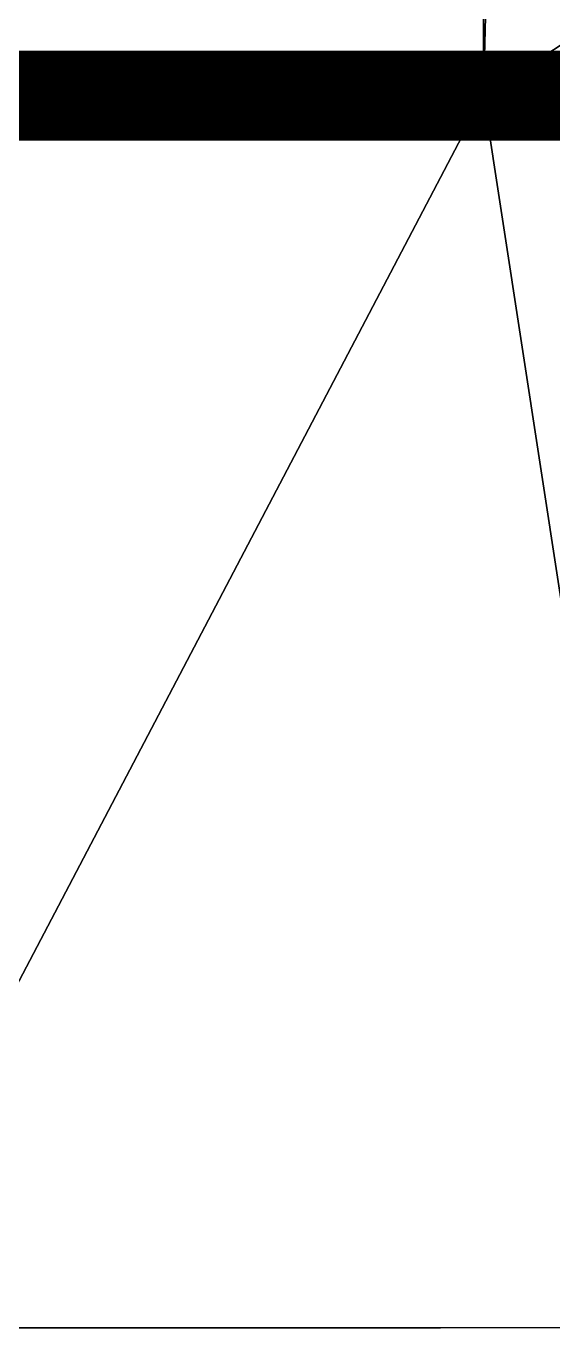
# Model space of a CAD drawing. Extents: x -8.7 to 13.2, y -5.7 to 3.8.
# Drawn here: x 5.549 to 5.976, y -5.648 to -4.591 of the extents above; entities that cross this region are included whole.
import ezdxf

# ---------------------------------------------------------------- set-up
doc = ezdxf.new("R2010")
doc.units = 0
doc.layers.get('0').update_dxf_attribs({"linetype": 'CONTINUOUS'})
doc.layers.add('SECTIONCUTEDGES', color=7, linetype='CONTINUOUS')

msp = doc.modelspace()

# ---------------------------------------------------------------- linework, layer by layer
for p, q in [((5.9201, -4.6478), (5.9201, -1.6478)), ((5.2853, -5.6478), (5.8853, -5.6478)), ((5.2853, -5.6478), (5.8853, -5.6478)), ((5.2853, -5.6478), (5.8853, -5.6478)), ((5.3453, -5.6478), (5.8253, -5.6478)), ((6.0737, -5.6478), (5.3951, -5.6478)), ((5.5095, -5.6478), (5.5507, -5.6478)), ((5.5595, -5.6478), (5.5102, -5.6478)), ((5.5127, -5.6478), (5.5608, -5.6478)), ((5.5669, -5.6478), (5.5153, -5.6478)), ((5.5759, -5.6478), (5.5219, -5.6478)), ((5.5419, -5.6478), (5.5874, -5.6478)), ((5.5507, -5.6478), (5.5873, -5.6478)), ((5.6089, -5.6478), (5.5595, -5.6478)), ((5.5608, -5.6478), (5.6089, -5.6478)), ((5.6199, -5.6478), (5.5669, -5.6478)), ((5.6307, -5.6478), (5.5759, -5.6478)), ((5.5873, -5.6478), (5.6199, -5.6478)), ((5.5874, -5.6478), (5.6307, -5.6478)), ((5.6485, -5.6478), (5.8213, -5.6478)), ((5.7011, -5.6478), (5.6568, -5.6478)), ((5.7011, -5.6478), (5.6568, -5.6478)), ((5.6588, -5.6478), (5.659, -5.6478)), ((5.659, -5.6478), (5.6588, -5.6478)), ((5.659, -5.6478), (5.6595, -5.6478)), ((5.6595, -5.6478), (5.659, -5.6478)), ((5.6595, -5.6478), (5.6603, -5.6478)), ((5.6603, -5.6478), (5.6595, -5.6478)), ((5.6603, -5.6478), (5.6615, -5.6478)), ((5.6615, -5.6478), (5.6603, -5.6478)), ((5.6615, -5.6478), (5.6629, -5.6478)), ((5.6629, -5.6478), (5.6615, -5.6478)), ((5.6629, -5.6478), (5.6647, -5.6478)), ((5.6647, -5.6478), (5.6629, -5.6478)), ((5.6647, -5.6478), (5.6667, -5.6478)), ((5.6667, -5.6478), (5.6647, -5.6478)), ((5.6667, -5.6478), (5.6691, -5.6478)), ((5.6691, -5.6478), (5.6667, -5.6478)), ((5.7207, -5.6478), (5.6677, -5.6478)), ((5.7207, -5.6478), (5.6677, -5.6478)), ((5.6687, -5.6478), (5.6686, -5.6478)), ((5.6686, -5.6478), (5.6687, -5.6478)), ((5.6691, -5.6478), (5.6687, -5.6478)), ((5.6687, -5.6478), (5.6691, -5.6478)), ((5.6691, -5.6478), (5.6717, -5.6478)), ((5.6717, -5.6478), (5.6691, -5.6478)), ((5.6698, -5.6478), (5.6691, -5.6478)), ((5.6691, -5.6478), (5.6698, -5.6478)), ((5.6708, -5.6478), (5.6698, -5.6478)), ((5.6698, -5.6478), (5.6708, -5.6478)), ((5.6721, -5.6478), (5.6708, -5.6478)), ((5.6708, -5.6478), (5.6721, -5.6478)), ((5.6717, -5.6478), (5.6746, -5.6478)), ((5.6746, -5.6478), (5.6717, -5.6478)), ((5.6736, -5.6478), (5.6721, -5.6478)), ((5.6721, -5.6478), (5.6736, -5.6478)), ((5.6754, -5.6478), (5.6736, -5.6478)), ((5.6736, -5.6478), (5.6754, -5.6478)), ((5.6746, -5.6478), (5.6778, -5.6478)), ((5.6778, -5.6478), (5.6746, -5.6478)), ((5.6774, -5.6478), (5.6754, -5.6478)), ((5.6754, -5.6478), (5.6774, -5.6478)), ((5.6797, -5.6478), (5.6774, -5.6478)), ((5.6774, -5.6478), (5.6797, -5.6478)), ((5.6778, -5.6478), (5.6812, -5.6478)), ((5.6812, -5.6478), (5.6778, -5.6478)), ((5.6796, -5.6478), (5.6797, -5.6478)), ((5.6797, -5.6478), (5.6796, -5.6478)), ((5.6797, -5.6478), (5.68, -5.6478)), ((5.68, -5.6478), (5.6797, -5.6478)), ((5.6822, -5.6478), (5.6797, -5.6478)), ((5.6797, -5.6478), (5.6822, -5.6478)), ((5.68, -5.6478), (5.6806, -5.6478)), ((5.6806, -5.6478), (5.68, -5.6478)), ((5.6806, -5.6478), (5.6815, -5.6478)), ((5.6815, -5.6478), (5.6806, -5.6478)), ((5.6812, -5.6478), (5.6849, -5.6478)), ((5.6849, -5.6478), (5.6812, -5.6478)), ((5.6815, -5.6478), (5.6825, -5.6478)), ((5.6825, -5.6478), (5.6815, -5.6478)), ((5.6849, -5.6478), (5.6822, -5.6478)), ((5.6822, -5.6478), (5.6849, -5.6478)), ((5.6825, -5.6478), (5.6838, -5.6478)), ((5.6838, -5.6478), (5.6825, -5.6478)), ((5.6838, -5.6478), (5.6853, -5.6478)), ((5.6853, -5.6478), (5.6838, -5.6478)), ((5.6849, -5.6478), (5.6887, -5.6478)), ((5.6887, -5.6478), (5.6849, -5.6478)), ((5.6879, -5.6478), (5.6849, -5.6478)), ((5.6849, -5.6478), (5.6879, -5.6478)), ((5.6853, -5.6478), (5.687, -5.6478)), ((5.687, -5.6478), (5.6853, -5.6478)), ((5.687, -5.6478), (5.689, -5.6478)), ((5.689, -5.6478), (5.687, -5.6478)), ((5.691, -5.6478), (5.6879, -5.6478)), ((5.6879, -5.6478), (5.691, -5.6478)), ((5.6887, -5.6478), (5.6928, -5.6478)), ((5.6928, -5.6478), (5.6887, -5.6478)), ((5.689, -5.6478), (5.6911, -5.6478)), ((5.6911, -5.6478), (5.689, -5.6478)), ((5.6944, -5.6478), (5.691, -5.6478)), ((5.691, -5.6478), (5.6944, -5.6478)), ((5.6911, -5.6478), (5.6934, -5.6478)), ((5.6934, -5.6478), (5.6911, -5.6478)), ((5.6928, -5.6478), (5.6971, -5.6478)), ((5.6971, -5.6478), (5.6928, -5.6478)), ((5.6934, -5.6478), (5.6959, -5.6478)), ((5.6959, -5.6478), (5.6934, -5.6478)), ((5.6979, -5.6478), (5.6944, -5.6478)), ((5.6944, -5.6478), (5.6979, -5.6478)), ((5.6959, -5.6478), (5.6985, -5.6478)), ((5.6985, -5.6478), (5.6959, -5.6478)), ((5.6971, -5.6478), (5.7015, -5.6478)), ((5.7015, -5.6478), (5.6971, -5.6478)), ((5.7016, -5.6478), (5.6979, -5.6478)), ((5.6979, -5.6478), (5.7016, -5.6478)), ((5.6985, -5.6478), (5.7014, -5.6478)), ((5.7014, -5.6478), (5.6985, -5.6478)), ((5.7014, -5.6478), (5.7043, -5.6478)), ((5.7043, -5.6478), (5.7014, -5.6478)), ((5.7015, -5.6478), (5.706, -5.6478)), ((5.706, -5.6478), (5.7015, -5.6478)), ((5.7054, -5.6478), (5.7016, -5.6478)), ((5.7016, -5.6478), (5.7054, -5.6478)), ((5.7043, -5.6478), (5.7074, -5.6478)), ((5.7074, -5.6478), (5.7043, -5.6478)), ((5.7093, -5.6478), (5.7054, -5.6478)), ((5.7054, -5.6478), (5.7093, -5.6478)), ((5.706, -5.6478), (5.7107, -5.6478)), ((5.7107, -5.6478), (5.706, -5.6478)), ((5.7074, -5.6478), (5.7106, -5.6478)), ((5.7106, -5.6478), (5.7074, -5.6478)), ((5.7134, -5.6478), (5.7093, -5.6478)), ((5.7093, -5.6478), (5.7134, -5.6478)), ((5.7106, -5.6478), (5.714, -5.6478)), ((5.714, -5.6478), (5.7106, -5.6478)), ((5.7107, -5.6478), (5.7155, -5.6478)), ((5.7155, -5.6478), (5.7107, -5.6478)), ((5.7175, -5.6478), (5.7134, -5.6478)), ((5.7134, -5.6478), (5.7175, -5.6478)), ((5.714, -5.6478), (5.7174, -5.6478)), ((5.7174, -5.6478), (5.714, -5.6478)), ((5.7155, -5.6478), (5.7204, -5.6478)), ((5.7204, -5.6478), (5.7155, -5.6478)), ((5.7174, -5.6478), (5.7209, -5.6478)), ((5.7209, -5.6478), (5.7174, -5.6478)), ((5.7217, -5.6478), (5.7175, -5.6478)), ((5.7175, -5.6478), (5.7217, -5.6478)), ((5.7204, -5.6478), (5.7253, -5.6478)), ((5.7253, -5.6478), (5.7204, -5.6478)), ((5.7209, -5.6478), (5.7244, -5.6478)), ((5.7244, -5.6478), (5.7209, -5.6478)), ((5.726, -5.6478), (5.7217, -5.6478)), ((5.7217, -5.6478), (5.726, -5.6478)), ((5.7244, -5.6478), (5.728, -5.6478)), ((5.728, -5.6478), (5.7244, -5.6478)), ((5.7253, -5.6478), (5.7303, -5.6478)), ((5.7303, -5.6478), (5.7253, -5.6478)), ((5.7303, -5.6478), (5.726, -5.6478)), ((5.726, -5.6478), (5.7303, -5.6478)), ((5.728, -5.6478), (5.7316, -5.6478)), ((5.7316, -5.6478), (5.728, -5.6478)), ((5.7303, -5.6478), (5.7353, -5.6478)), ((5.7353, -5.6478), (5.7303, -5.6478)), ((5.7346, -5.6478), (5.7303, -5.6478)), ((5.7303, -5.6478), (5.7346, -5.6478)), ((5.7316, -5.6478), (5.7353, -5.6478)), ((5.7353, -5.6478), (5.7316, -5.6478)), ((5.7346, -5.6478), (5.7389, -5.6478)), ((5.7389, -5.6478), (5.7346, -5.6478)), ((5.7353, -5.6478), (5.7389, -5.6478)), ((5.7389, -5.6478), (5.7353, -5.6478)), ((5.7353, -5.6478), (5.7403, -5.6478)), ((5.7403, -5.6478), (5.7353, -5.6478)), ((5.7389, -5.6478), (5.7425, -5.6478)), ((5.7425, -5.6478), (5.7389, -5.6478)), ((5.7389, -5.6478), (5.7432, -5.6478)), ((5.7432, -5.6478), (5.7389, -5.6478)), ((5.7403, -5.6478), (5.7452, -5.6478)), ((5.7452, -5.6478), (5.7403, -5.6478)), ((5.7425, -5.6478), (5.7461, -5.6478)), ((5.7461, -5.6478), (5.7425, -5.6478)), ((5.7432, -5.6478), (5.7475, -5.6478)), ((5.7475, -5.6478), (5.7432, -5.6478)), ((5.7452, -5.6478), (5.7502, -5.6478)), ((5.7502, -5.6478), (5.7452, -5.6478)), ((5.7461, -5.6478), (5.7497, -5.6478)), ((5.7497, -5.6478), (5.7461, -5.6478)), ((5.7475, -5.6478), (5.7517, -5.6478)), ((5.7517, -5.6478), (5.7475, -5.6478)), ((5.7497, -5.6478), (5.7532, -5.6478)), ((5.7532, -5.6478), (5.7497, -5.6478)), ((5.8029, -5.6478), (5.7498, -5.6478)), ((5.8029, -5.6478), (5.7498, -5.6478)), ((5.7502, -5.6478), (5.7551, -5.6478)), ((5.7551, -5.6478), (5.7502, -5.6478)), ((5.7517, -5.6478), (5.7558, -5.6478)), ((5.7558, -5.6478), (5.7517, -5.6478)), ((5.7532, -5.6478), (5.7566, -5.6478)), ((5.7566, -5.6478), (5.7532, -5.6478)), ((5.7551, -5.6478), (5.7598, -5.6478)), ((5.7598, -5.6478), (5.7551, -5.6478)), ((5.7558, -5.6478), (5.7599, -5.6478)), ((5.7599, -5.6478), (5.7558, -5.6478)), ((5.7566, -5.6478), (5.7599, -5.6478)), ((5.7599, -5.6478), (5.7566, -5.6478)), ((5.7598, -5.6478), (5.7645, -5.6478)), ((5.7645, -5.6478), (5.7598, -5.6478)), ((5.7599, -5.6478), (5.7631, -5.6478)), ((5.7631, -5.6478), (5.7599, -5.6478)), ((5.7599, -5.6478), (5.7638, -5.6478)), ((5.7638, -5.6478), (5.7599, -5.6478)), ((5.7631, -5.6478), (5.7662, -5.6478)), ((5.7662, -5.6478), (5.7631, -5.6478)), ((5.7638, -5.6478), (5.7676, -5.6478)), ((5.7676, -5.6478), (5.7638, -5.6478)), ((5.7645, -5.6478), (5.7691, -5.6478)), ((5.7691, -5.6478), (5.7645, -5.6478)), ((5.7662, -5.6478), (5.7692, -5.6478)), ((5.7692, -5.6478), (5.7662, -5.6478)), ((5.7676, -5.6478), (5.7713, -5.6478)), ((5.7713, -5.6478), (5.7676, -5.6478)), ((5.7691, -5.6478), (5.7735, -5.6478)), ((5.7735, -5.6478), (5.7691, -5.6478)), ((5.7692, -5.6478), (5.772, -5.6478)), ((5.772, -5.6478), (5.7692, -5.6478)), ((5.8137, -5.6478), (5.7695, -5.6478)), ((5.8137, -5.6478), (5.7695, -5.6478)), ((5.7713, -5.6478), (5.7748, -5.6478)), ((5.7748, -5.6478), (5.7713, -5.6478)), ((5.772, -5.6478), (5.7747, -5.6478)), ((5.7747, -5.6478), (5.772, -5.6478)), ((5.7735, -5.6478), (5.7777, -5.6478)), ((5.7777, -5.6478), (5.7735, -5.6478)), ((5.7747, -5.6478), (5.7772, -5.6478)), ((5.7772, -5.6478), (5.7747, -5.6478)), ((5.7748, -5.6478), (5.7781, -5.6478)), ((5.7781, -5.6478), (5.7748, -5.6478)), ((5.7772, -5.6478), (5.7795, -5.6478)), ((5.7795, -5.6478), (5.7772, -5.6478)), ((5.7777, -5.6478), (5.7818, -5.6478)), ((5.7818, -5.6478), (5.7777, -5.6478)), ((5.7781, -5.6478), (5.7813, -5.6478)), ((5.7813, -5.6478), (5.7781, -5.6478)), ((5.7795, -5.6478), (5.7816, -5.6478)), ((5.7816, -5.6478), (5.7795, -5.6478)), ((5.7813, -5.6478), (5.7842, -5.6478)), ((5.7842, -5.6478), (5.7813, -5.6478)), ((5.7816, -5.6478), (5.7835, -5.6478)), ((5.7835, -5.6478), (5.7816, -5.6478)), ((5.7818, -5.6478), (5.7857, -5.6478)), ((5.7857, -5.6478), (5.7818, -5.6478)), ((5.7835, -5.6478), (5.7852, -5.6478)), ((5.7852, -5.6478), (5.7835, -5.6478)), ((5.7842, -5.6478), (5.787, -5.6478)), ((5.787, -5.6478), (5.7842, -5.6478)), ((5.7852, -5.6478), (5.7867, -5.6478)), ((5.7867, -5.6478), (5.7852, -5.6478)), ((5.7857, -5.6478), (5.7893, -5.6478)), ((5.7893, -5.6478), (5.7857, -5.6478)), ((5.7867, -5.6478), (5.788, -5.6478)), ((5.788, -5.6478), (5.7867, -5.6478)), ((5.787, -5.6478), (5.7895, -5.6478)), ((5.7895, -5.6478), (5.787, -5.6478)), ((5.788, -5.6478), (5.7891, -5.6478)), ((5.7891, -5.6478), (5.788, -5.6478)), ((5.7891, -5.6478), (5.7899, -5.6478)), ((5.7899, -5.6478), (5.7891, -5.6478)), ((5.7893, -5.6478), (5.7927, -5.6478)), ((5.7927, -5.6478), (5.7893, -5.6478)), ((5.7895, -5.6478), (5.7918, -5.6478)), ((5.7918, -5.6478), (5.7895, -5.6478)), ((5.7899, -5.6478), (5.7905, -5.6478)), ((5.7905, -5.6478), (5.7899, -5.6478)), ((5.7905, -5.6478), (5.7909, -5.6478)), ((5.7909, -5.6478), (5.7905, -5.6478)), ((5.7909, -5.6478), (5.791, -5.6478)), ((5.791, -5.6478), (5.7909, -5.6478)), ((5.7918, -5.6478), (5.7938, -5.6478)), ((5.7938, -5.6478), (5.7918, -5.6478)), ((5.7927, -5.6478), (5.7959, -5.6478)), ((5.7959, -5.6478), (5.7927, -5.6478)), ((5.7938, -5.6478), (5.7956, -5.6478)), ((5.7956, -5.6478), (5.7938, -5.6478)), ((5.7956, -5.6478), (5.7971, -5.6478)), ((5.7971, -5.6478), (5.7956, -5.6478)), ((5.7959, -5.6478), (5.7988, -5.6478)), ((5.7988, -5.6478), (5.7959, -5.6478)), ((5.7971, -5.6478), (5.7984, -5.6478)), ((5.7984, -5.6478), (5.7971, -5.6478)), ((5.7984, -5.6478), (5.7994, -5.6478)), ((5.7994, -5.6478), (5.7984, -5.6478)), ((5.7988, -5.6478), (5.8015, -5.6478)), ((5.8015, -5.6478), (5.7988, -5.6478)), ((5.7994, -5.6478), (5.8001, -5.6478)), ((5.8001, -5.6478), (5.7994, -5.6478)), ((5.8001, -5.6478), (5.8005, -5.6478)), ((5.8005, -5.6478), (5.8001, -5.6478)), ((5.8005, -5.6478), (5.8006, -5.6478)), ((5.8006, -5.6478), (5.8005, -5.6478)), ((5.8015, -5.6478), (5.8038, -5.6478)), ((5.8038, -5.6478), (5.8015, -5.6478)), ((5.8038, -5.6478), (5.8059, -5.6478)), ((5.8059, -5.6478), (5.8038, -5.6478)), ((5.8059, -5.6478), (5.8076, -5.6478)), ((5.8076, -5.6478), (5.8059, -5.6478)), ((5.8076, -5.6478), (5.8091, -5.6478)), ((5.8091, -5.6478), (5.8076, -5.6478)), ((5.8091, -5.6478), (5.8102, -5.6478)), ((5.8102, -5.6478), (5.8091, -5.6478)), ((5.8102, -5.6478), (5.811, -5.6478)), ((5.811, -5.6478), (5.8102, -5.6478)), ((5.811, -5.6478), (5.8115, -5.6478)), ((5.8115, -5.6478), (5.811, -5.6478)), ((5.8115, -5.6478), (5.8117, -5.6478)), ((5.8117, -5.6478), (5.8115, -5.6478))]:
    msp.add_line(p, q)
at = {"layer": 'SECTIONCUTEDGES'}
for points in [[(5.9201, -4.6478, 0.0731, 0.0731, 0), (5.3951, -4.6478, 0.0731, 0.0731, 0)], [(5.9201, -4.6478, 0.0731, 0.0731, 0), (6.0737, -4.6478, 0.0731, 0.0731, 0)]]:
    msp.add_lwpolyline(points, format="xyseb", dxfattribs=at)

# ---------------------------------------------------------------- meshes
at = {"color": 254}
mesh = msp.add_polyface(dxfattribs=at)
corners = [(5.9201, -1.6478), (5.2557, -4.6478), (5.2557, -1.6478), (5.2618, -4.6478), (5.2731, -4.6478), (5.2841, -4.6478), (5.2948, -4.6478), (5.3052, -4.6478), (5.3152, -4.6478), (5.3247, -4.6478), (5.3338, -4.6478), (5.3424, -4.6478), (5.3505, -4.6478), (5.3579, -4.6478), (5.3648, -4.6478), (5.371, -4.6478), (5.3765, -4.6478), (5.3814, -4.6478), (5.3829, -4.6478), (5.3855, -4.6478), (5.389, -4.6478), (5.3916, -4.6478), (5.3935, -4.6478), (5.3947, -4.6478), (5.3951, -4.6478), (5.9201, -4.6478)]
mesh.append_faces([[corners[k] for k in face] for face in [(0, 1, 2), (24, 0, 25)]], dxfattribs={"vtx0": -1, "color": 254})
mesh.append_faces([[corners[k] for k in face] for face in [(1, 0, 3), (3, 0, 4), (4, 0, 5), (5, 0, 6), (6, 0, 7), (7, 0, 8), (8, 0, 9), (9, 0, 10), (10, 0, 11), (11, 0, 12), (12, 0, 13), (13, 0, 14), (14, 0, 15), (15, 0, 16), (16, 0, 17), (17, 0, 18), (18, 0, 19), (19, 0, 20), (20, 0, 21), (21, 0, 22), (22, 0, 23), (23, 0, 24)]], dxfattribs={"vtx0": -1, "vtx1": -1, "color": 254})
mesh = msp.add_polyface(dxfattribs=at)
corners = [(5.9963, -1.6478), (5.9201, -4.6478), (5.9201, -1.6478), (5.9963, -4.5978), (5.9963, -1.8978), (5.9963, -1.6578), (5.9963, -1.8878), (7.0737, -4.3778), (6.0963, -4.5978), (6.0963, -4.3778), (6.1237, -4.6478), (7.0737, -4.6478), (6.0737, -4.6478)]
mesh.append_faces([[corners[k] for k in face] for face in [(0, 1, 2), (4, 5, 6), (7, 8, 9), (10, 7, 11)]], dxfattribs={"vtx0": -1, "color": 254})
mesh.append_faces([[corners[k] for k in face] for face in [(3, 0, 4), (12, 8, 10)]], dxfattribs={"vtx0": -1, "vtx1": -1, "color": 254})
mesh.append_faces([[corners[k] for k in face] for face in [(1, 0, 3), (8, 7, 10)]], dxfattribs={"vtx0": -1, "vtx1": -1, "vtx2": -1, "color": 254})
mesh.append_faces([[corners[k] for k in face] for face in [(4, 0, 5), (3, 12, 1), (12, 3, 8)]], dxfattribs={"vtx0": -1, "vtx2": -1, "color": 254})
at = {"color": 7}
mesh = msp.add_polyface(dxfattribs=at)
corners = [(5.9201, -4.6478), (5.3951, -5.6478), (5.3951, -4.6478), (6.0737, -5.6478), (6.0737, -4.6478)]
mesh.append_faces([[corners[k] for k in face] for face in [(0, 1, 2), (3, 0, 4)]], dxfattribs={"vtx0": -1, "color": 7})
mesh.append_faces([[corners[k] for k in face] for face in [(1, 0, 3)]], dxfattribs={"vtx0": -1, "vtx1": -1, "color": 7})

doc.saveas('drawing.dxf')
